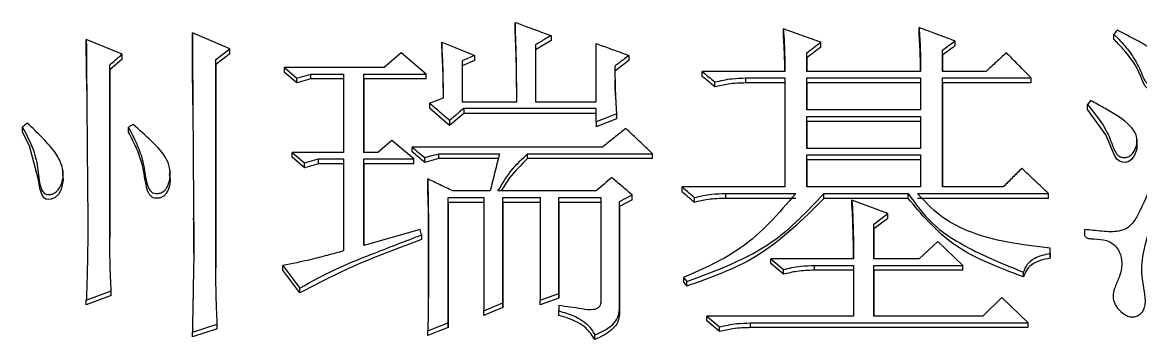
# Model space of a CAD drawing. Header units: millimetres. Extents: x 2085 to 4229, y 754 to 2271.
# Drawn here: x 2595.34 to 2603.1, y 2060.86 to 2063.06 of the extents above; entities that cross this region are included whole.
import ezdxf

# ---------------------------------------------------------------- set-up
doc = ezdxf.new("R2010")
doc.units = ezdxf.units.MM

msp = doc.modelspace()

# ---------------------------------------------------------------- linework, layer by layer
at = {"color": 7, "linetype": 'Continuous', "lineweight": 25}
for p, q in [((2598.7575, 2063.0585), (2598.7575, 2063.0235)), ((2600.6181, 2062.9777), (2600.6181, 2063.0126)), ((2601.5592, 2062.9869), (2601.5592, 2063.0218)), ((2596.0316, 2062.8381), (2595.7828, 2062.9391)), ((2595.7828, 2062.9044), (2595.7828, 2062.9391)), ((2596.778, 2062.8749), (2596.5184, 2062.985)), ((2596.5184, 2062.9502), (2596.5184, 2062.985)), ((2598.2491, 2062.886), (2598.2491, 2062.9208)), ((2599.0063, 2062.9319), (2598.8982, 2062.8677)), ((2599.0063, 2062.9667), (2599.0063, 2062.9319)), ((2600.8777, 2062.8861), (2600.8777, 2062.9208)), ((2601.808, 2062.93), (2601.808, 2062.8952)), ((2602.9114, 2062.9412), (2602.9114, 2062.976)), ((2595.7855, 2062.5891), (2595.7828, 2062.9044)), ((2596.6806, 2062.8014), (2596.778, 2062.8749)), ((2596.778, 2062.8402), (2596.778, 2062.8749)), ((2597.9679, 2062.8473), (2597.8489, 2062.7463)), ((2598.141, 2062.7003), (2597.9679, 2062.8473)), ((2598.8982, 2062.9024), (2598.8982, 2062.5072)), ((2598.8982, 2062.9024), (2598.8982, 2062.8677)), ((2598.8982, 2062.8677), (2598.8982, 2062.5072)), ((2599.32, 2062.5072), (2599.32, 2062.9116)), ((2600.7804, 2062.7187), (2600.7804, 2062.8474)), ((2600.7804, 2062.8127), (2600.7804, 2062.8474)), ((2601.7215, 2062.7187), (2601.7215, 2062.8657)), ((2601.7215, 2062.831), (2601.7215, 2062.8657)), ((2596.0316, 2062.8035), (2595.945, 2062.7301)), ((2596.0316, 2062.8035), (2596.0316, 2062.8381)), ((2596.778, 2062.8402), (2596.6806, 2062.7668)), ((2596.6806, 2061.3539), (2596.6806, 2062.8014)), ((2596.6806, 2062.7668), (2596.6806, 2062.8014)), ((2596.6806, 2062.7668), (2596.6806, 2061.3538)), ((2598.4763, 2062.829), (2598.3897, 2062.7922)), ((2598.4763, 2062.7943), (2598.3897, 2062.7576)), ((2598.3897, 2062.7922), (2598.3898, 2062.5072)), ((2598.3897, 2062.7922), (2598.3897, 2062.7576)), ((2598.4763, 2062.829), (2598.4763, 2062.7943)), ((2599.5472, 2062.7943), (2599.4498, 2062.7209)), ((2599.5472, 2062.829), (2599.5472, 2062.7943)), ((2600.7804, 2062.8127), (2600.7804, 2062.7187)), ((2601.7215, 2062.831), (2601.7215, 2062.7187)), ((2595.9451, 2061.5666), (2595.945, 2062.7646)), ((2595.945, 2062.7301), (2595.945, 2062.7646)), ((2595.945, 2062.7301), (2595.9451, 2061.5665)), ((2597.1566, 2062.7463), (2597.2431, 2062.6727)), ((2597.8489, 2062.7463), (2597.1566, 2062.7463)), ((2597.1566, 2062.7117), (2597.1566, 2062.7463)), ((2597.2431, 2062.6383), (2597.1566, 2062.7117)), ((2597.2431, 2062.6727), (2597.3405, 2062.7003)), ((2597.3405, 2062.7003), (2597.5676, 2062.7003)), ((2597.3405, 2062.6659), (2597.3405, 2062.7003)), ((2597.5676, 2062.7003), (2597.5676, 2062.1573)), ((2597.7083, 2062.7003), (2598.141, 2062.7003)), ((2597.7083, 2062.1573), (2597.7083, 2062.7003)), ((2597.7083, 2062.6659), (2597.7083, 2062.7003)), ((2598.3897, 2062.7576), (2598.3898, 2062.5072)), ((2600.6289, 2062.7187), (2600.0556, 2062.7187)), ((2600.0556, 2062.6842), (2600.0556, 2062.7187)), ((2601.57, 2062.7187), (2600.7804, 2062.7187)), ((2602.0244, 2062.7187), (2601.7215, 2062.7187)), ((2597.2431, 2062.6383), (2597.2431, 2062.6727)), ((2597.3405, 2062.6659), (2597.2431, 2062.6383)), ((2597.5676, 2062.6659), (2597.3405, 2062.6659)), ((2597.7083, 2062.6659), (2597.7083, 2062.1573)), ((2598.141, 2062.6659), (2597.7083, 2062.6659)), ((2600.1422, 2062.6108), (2600.1422, 2062.6452)), ((2600.3585, 2062.6728), (2600.6289, 2062.6728)), ((2600.3585, 2062.6383), (2600.3585, 2062.6728)), ((2600.6289, 2062.6383), (2600.3585, 2062.6383)), ((2600.6289, 2062.6728), (2600.6289, 2061.9176)), ((2600.7804, 2062.6728), (2601.57, 2062.6728)), ((2600.7804, 2062.452), (2600.7804, 2062.6728)), ((2600.7804, 2062.6383), (2600.7804, 2062.6728)), ((2600.7804, 2062.6383), (2600.7804, 2062.452)), ((2601.57, 2062.6383), (2600.7804, 2062.6383)), ((2601.57, 2062.6728), (2601.57, 2062.452)), ((2601.7215, 2062.6728), (2602.3381, 2062.6728)), ((2601.7215, 2061.9176), (2601.7215, 2062.6728)), ((2601.7215, 2062.6384), (2601.7215, 2062.6728)), ((2601.7215, 2062.6384), (2601.7215, 2061.9176)), ((2602.3381, 2062.6384), (2601.7215, 2062.6384)), ((2602.3381, 2062.6384), (2602.3381, 2062.6728)), ((2598.1626, 2062.498), (2598.2599, 2062.5348)), ((2598.1626, 2062.498), (2598.1626, 2062.4638)), ((2598.3032, 2062.3443), (2598.1626, 2062.4638)), ((2598.3898, 2062.5072), (2598.7684, 2062.5072)), ((2599.32, 2062.4612), (2598.4006, 2062.4612)), ((2598.4006, 2062.4612), (2598.4006, 2062.4271)), ((2598.8982, 2062.5072), (2599.32, 2062.5072)), ((2599.32, 2062.3692), (2599.32, 2062.4612)), ((2602.7276, 2062.4548), (2602.7276, 2062.489)), ((2598.4006, 2062.4271), (2598.3032, 2062.3443)), ((2598.3032, 2062.3784), (2598.3032, 2062.3443)), ((2599.32, 2062.4271), (2598.4006, 2062.4271)), ((2599.4607, 2062.3903), (2599.32, 2062.3351)), ((2599.4607, 2062.4244), (2599.4607, 2062.3903)), ((2601.57, 2062.452), (2600.7804, 2062.452)), ((2600.7804, 2062.406), (2601.57, 2062.406)), ((2600.7804, 2062.185), (2600.7804, 2062.406)), ((2600.7804, 2062.3719), (2600.7804, 2062.406)), ((2601.57, 2062.406), (2601.57, 2062.185)), ((2595.3717, 2062.3599), (2595.3393, 2062.3323)), ((2596.1073, 2062.3508), (2596.0748, 2062.3323)), ((2596.0749, 2062.2983), (2596.0748, 2062.3323)), ((2599.32, 2062.3692), (2599.32, 2062.3351)), ((2600.7804, 2062.3719), (2600.7804, 2062.185)), ((2601.57, 2062.3719), (2600.7804, 2062.3719)), ((2597.903, 2062.2402), (2597.8056, 2062.1573)), ((2598.0544, 2062.1112), (2597.903, 2062.2402)), ((2603.0699, 2062.2554), (2603.0699, 2062.256)), ((2603.0699, 2062.2217), (2603.0699, 2062.2526)), ((2597.2107, 2062.1573), (2597.2972, 2062.0836)), ((2597.5676, 2062.1573), (2597.2107, 2062.1573)), ((2597.8056, 2062.1573), (2597.7083, 2062.1573)), ((2599.3633, 2062.1942), (2598.0436, 2062.1942)), ((2598.0436, 2062.1604), (2598.0436, 2062.1942)), ((2598.2275, 2062.1481), (2598.6494, 2062.1481)), ((2598.8442, 2062.1481), (2599.7095, 2062.1481)), ((2598.8442, 2062.1143), (2598.8442, 2062.1481)), ((2599.7095, 2062.1144), (2599.7095, 2062.1481)), ((2601.57, 2062.185), (2600.7804, 2062.185)), ((2597.2972, 2062.0499), (2597.2107, 2062.1235)), ((2597.2972, 2062.0836), (2597.3946, 2062.1112)), ((2597.2972, 2062.0499), (2597.2972, 2062.0836)), ((2597.3946, 2062.0775), (2597.2972, 2062.0499)), ((2597.3946, 2062.1112), (2597.5676, 2062.1112)), ((2597.3946, 2062.0775), (2597.3946, 2062.1112)), ((2597.5676, 2062.0775), (2597.3946, 2062.0775)), ((2597.5676, 2062.1112), (2597.5676, 2061.4742)), ((2597.7083, 2062.1112), (2598.0544, 2062.1112)), ((2597.7083, 2061.5111), (2597.7083, 2062.1112)), ((2597.7083, 2062.0775), (2597.7083, 2062.1112)), ((2597.7083, 2062.0775), (2597.7083, 2061.5111)), ((2598.0544, 2062.0775), (2597.7083, 2062.0775)), ((2598.1301, 2062.0867), (2598.1301, 2062.1204)), ((2598.2275, 2062.1143), (2598.1301, 2062.0867)), ((2598.6409, 2062.1143), (2598.2275, 2062.1143)), ((2599.7095, 2062.1144), (2598.8442, 2062.1143)), ((2600.7804, 2062.1389), (2601.57, 2062.1389)), ((2600.7804, 2061.9176), (2600.7804, 2062.1389)), ((2600.7804, 2062.1052), (2600.7804, 2062.1389)), ((2600.7804, 2062.1052), (2600.7804, 2061.9176)), ((2601.57, 2062.1052), (2600.7804, 2062.1052)), ((2601.57, 2062.1389), (2601.57, 2061.9176)), ((2595.6198, 2062.0112), (2595.6198, 2062.0367)), ((2596.363, 2062.0326), (2596.363, 2062.0375)), ((2596.363, 2062.0034), (2596.363, 2062.02)), ((2598.1518, 2061.9394), (2598.1518, 2061.9729)), ((2598.1537, 2061.787), (2598.1518, 2061.9394)), ((2600.6289, 2061.9176), (2599.915, 2061.9176)), ((2599.915, 2061.8841), (2599.915, 2061.9176)), ((2601.57, 2061.9176), (2600.7804, 2061.9176)), ((2602.1434, 2061.9176), (2601.7215, 2061.9176)), ((2598.2924, 2061.8437), (2598.5412, 2061.8437)), ((2598.2924, 2060.9742), (2598.2924, 2061.8437)), ((2598.2924, 2061.8104), (2598.2924, 2061.8437)), ((2598.5845, 2061.8899), (2598.3249, 2061.8899)), ((2598.5412, 2061.8437), (2598.5412, 2061.0576)), ((2599.32, 2061.8899), (2598.6385, 2061.8899)), ((2598.671, 2061.8437), (2598.9306, 2061.8437)), ((2598.671, 2061.1132), (2598.671, 2061.8437)), ((2598.671, 2061.8104), (2598.671, 2061.8437)), ((2598.9306, 2061.8437), (2598.9306, 2061.1318)), ((2599.0604, 2061.8437), (2599.3525, 2061.8437)), ((2599.0604, 2061.1781), (2599.0604, 2061.8437)), ((2599.0604, 2061.8104), (2599.0604, 2061.8437)), ((2599.3525, 2061.8437), (2599.3525, 2061.1132)), ((2599.5688, 2061.8288), (2599.5688, 2061.8622)), ((2600.0015, 2061.8104), (2600.0015, 2061.8437)), ((2600.2179, 2061.8714), (2600.7046, 2061.8714)), ((2600.2179, 2061.838), (2600.2179, 2061.8714)), ((2600.7046, 2061.838), (2600.2179, 2061.838)), ((2600.8994, 2061.8714), (2601.4835, 2061.8714)), ((2600.8994, 2061.838), (2600.8994, 2061.8714)), ((2601.4835, 2061.838), (2600.8994, 2061.838)), ((2601.4835, 2061.838), (2601.4835, 2061.8714)), ((2601.5485, 2061.8714), (2602.4571, 2061.8714)), ((2602.4571, 2061.838), (2601.5485, 2061.838)), ((2602.4571, 2061.838), (2602.4571, 2061.8714)), ((2598.1541, 2061.7908), (2598.1541, 2061.0691)), ((2598.2924, 2061.8104), (2598.2924, 2060.942)), ((2598.5412, 2061.8104), (2598.2924, 2061.8104)), ((2598.671, 2061.8104), (2598.671, 2061.0808)), ((2598.9306, 2061.8104), (2598.671, 2061.8104)), ((2599.0604, 2061.8104), (2599.0604, 2061.1456)), ((2599.3525, 2061.8104), (2599.0604, 2061.8104)), ((2599.5688, 2061.8288), (2599.4823, 2061.7827)), ((2599.4823, 2061.0854), (2599.4823, 2061.816)), ((2599.4823, 2061.7827), (2599.4823, 2061.816)), ((2599.4823, 2061.7827), (2599.4823, 2061.0531)), ((2601.3429, 2061.7329), (2601.0941, 2061.8253)), ((2601.0941, 2061.7919), (2601.0941, 2061.8253)), ((2601.2455, 2061.659), (2601.3429, 2061.7329)), ((2601.3429, 2061.6997), (2601.2455, 2061.6259)), ((2601.3429, 2061.6997), (2601.3429, 2061.7329)), ((2598.0977, 2061.6221), (2597.7083, 2061.5111)), ((2598.1085, 2061.5851), (2598.0977, 2061.6221)), ((2601.2455, 2061.4187), (2601.2455, 2061.659)), ((2601.2455, 2061.6259), (2601.2455, 2061.659)), ((2601.2455, 2061.6259), (2601.2455, 2061.4187)), ((2598.1085, 2061.5851), (2598.1085, 2061.5521)), ((2601.689, 2061.5389), (2601.5592, 2061.4187)), ((2601.8621, 2061.3725), (2601.689, 2061.5389)), ((2602.4679, 2061.4557), (2602.4679, 2061.4927)), ((2602.4679, 2061.4598), (2602.4679, 2061.4927)), ((2602.4679, 2061.4557), (2602.4679, 2061.4229)), ((2597.1458, 2061.3724), (2597.2644, 2061.2156)), ((2597.1458, 2061.3397), (2597.1458, 2061.3724)), ((2600.5316, 2061.4187), (2600.6181, 2061.3447)), ((2601.1049, 2061.4187), (2600.5316, 2061.4187)), ((2600.5316, 2061.3859), (2600.5316, 2061.4187)), ((2600.6181, 2061.312), (2600.5316, 2061.3859)), ((2600.8345, 2061.3724), (2601.1049, 2061.3724)), ((2600.8345, 2061.3397), (2600.8345, 2061.3724)), ((2601.1049, 2061.3724), (2601.1049, 2061.0206)), ((2601.5592, 2061.4187), (2601.2455, 2061.4187)), ((2601.2455, 2061.3724), (2601.8621, 2061.3725)), ((2601.2455, 2061.0206), (2601.2455, 2061.3724)), ((2601.2455, 2061.3397), (2601.2455, 2061.3724)), ((2601.8621, 2061.3397), (2601.8621, 2061.3725)), ((2597.2644, 2061.1831), (2597.1458, 2061.3397)), ((2600.6181, 2061.312), (2600.6181, 2061.3447)), ((2601.1049, 2061.3397), (2600.8345, 2061.3397)), ((2601.2455, 2061.3397), (2601.2455, 2061.0206)), ((2601.8621, 2061.3397), (2601.2455, 2061.3397)), ((2602.284, 2061.2935), (2602.284, 2061.3262)), ((2597.2644, 2061.1831), (2597.2644, 2061.2156)), ((2599.9258, 2061.2892), (2599.9474, 2061.2614)), ((2599.9258, 2061.2892), (2599.9258, 2061.2565)), ((2599.9474, 2061.2288), (2599.9474, 2061.2614)), ((2595.7828, 2061.1317), (2595.9559, 2061.1966)), ((2595.9559, 2061.164), (2595.7828, 2061.0993)), ((2595.9559, 2061.164), (2595.9559, 2061.1966)), ((2599.0604, 2061.1456), (2598.9306, 2061.0993)), ((2599.0604, 2061.1456), (2599.0604, 2061.1781)), ((2602.1326, 2061.1503), (2602.0028, 2061.0206)), ((2602.3165, 2060.9743), (2602.1326, 2061.1503)), ((2595.7828, 2061.0993), (2595.7828, 2061.1317)), ((2598.671, 2061.0808), (2598.671, 2061.1132)), ((2598.9306, 2061.0993), (2598.9306, 2061.1318)), ((2599.0604, 2061.0947), (2599.0604, 2061.0576)), ((2599.4823, 2061.0531), (2599.4823, 2061.0854)), ((2598.5412, 2061.0253), (2598.5412, 2061.0576)), ((2599.0604, 2061.0253), (2599.0604, 2061.0576)), ((2600.0881, 2061.0206), (2600.1746, 2060.9464)), ((2601.1049, 2061.0206), (2600.0881, 2061.0206)), ((2600.0881, 2060.9883), (2600.0881, 2061.0206)), ((2600.1746, 2060.9143), (2600.0881, 2060.9883)), ((2602.0028, 2061.0206), (2601.2455, 2061.0206)), ((2596.5184, 2060.9093), (2596.6915, 2060.965)), ((2596.6915, 2060.9327), (2596.5184, 2060.8772)), ((2596.5184, 2060.8772), (2596.5184, 2060.9093)), ((2596.6915, 2060.9327), (2596.6915, 2060.965)), ((2598.1518, 2060.8865), (2598.1518, 2060.9186)), ((2598.2924, 2060.942), (2598.2924, 2060.9742)), ((2600.1746, 2060.9143), (2600.1746, 2060.9464)), ((2600.391, 2060.9743), (2602.3165, 2060.9743)), ((2600.391, 2060.942), (2600.391, 2060.9743)), ((2602.3165, 2060.942), (2600.391, 2060.942)), ((2602.3165, 2060.942), (2602.3165, 2060.9743)), ((2599.3092, 2060.8587), (2599.3092, 2060.8908))]:
    msp.add_line(p, q, dxfattribs=at)
at = {"color": 7, "linetype": 'Continuous', "lineweight": 25, "flags": 128}
for points in [[(2602.933, 2063.0035), (2602.9275, 2062.9965), (2602.9195, 2062.9862), (2602.9114, 2062.976)], [(2598.141, 2062.6659), (2598.141, 2062.6831), (2598.141, 2062.7003)], [(2602.7492, 2062.5165), (2602.7437, 2062.5095), (2602.7356, 2062.4992), (2602.7275, 2062.4889)], [(2599.4607, 2062.4244), (2599.4145, 2062.4063), (2599.3673, 2062.3877), (2599.32, 2062.3692)], [(2603.0693, 2062.2219), (2603.0698, 2062.1797), (2603.0542, 2062.137), (2603.0325, 2062.108), (2603.0141, 2062.0946), (2602.9915, 2062.088), (2602.9709, 2062.0888), (2602.9491, 2062.0965), (2602.9319, 2062.1107), (2602.9151, 2062.1388), (2602.8548, 2062.2796), (2602.7276, 2062.4547), (2602.7276, 2062.4547)], [(2595.3393, 2062.2983), (2595.3393, 2062.3132), (2595.3393, 2062.3228), (2595.3393, 2062.3323)], [(2595.617, 2062.0025), (2595.6226, 2061.9648), (2595.6075, 2061.8985), (2595.5892, 2061.8658), (2595.5669, 2061.845), (2595.5384, 2061.8326), (2595.5178, 2061.8305), (2595.503, 2061.8335), (2595.4901, 2061.8412), (2595.4784, 2061.8559), (2595.4605, 2061.9056), (2595.4505, 2061.9656), (2595.3892, 2062.203), (2595.3393, 2062.2983), (2595.3393, 2062.2983)], [(2597.2107, 2062.1235), (2597.2107, 2062.132), (2597.2107, 2062.1404), (2597.2107, 2062.1489), (2597.2107, 2062.1573)], [(2598.1301, 2062.1204), (2598.1788, 2062.1343), (2598.2275, 2062.1481)], [(2598.2275, 2062.1143), (2598.2275, 2062.1228), (2598.2275, 2062.1312), (2598.2275, 2062.1481)], [(2598.0544, 2062.0775), (2598.0544, 2062.086), (2598.0544, 2062.0986), (2598.0544, 2062.1112)], [(2599.4823, 2061.816), (2599.5256, 2061.8391), (2599.5688, 2061.8622)], [(2599.9258, 2061.2565), (2599.9366, 2061.2427), (2599.9474, 2061.2288)], [(2598.9306, 2061.1318), (2598.9955, 2061.1549), (2599.0604, 2061.1781)], [(2598.5412, 2061.0576), (2598.6061, 2061.0854), (2598.671, 2061.1132)], [(2598.671, 2061.0808), (2598.6061, 2061.0531), (2598.5412, 2061.0253)], [(2598.1518, 2060.9186), (2598.2221, 2060.9464), (2598.2924, 2060.9742)], [(2598.2924, 2060.942), (2598.2221, 2060.9142), (2598.1518, 2060.8865)]]:
    msp.add_lwpolyline(points, dxfattribs=at)
at = {"color": 7, "linetype": 'Continuous', "lineweight": 25}
for points, knots in [([(2598.7684, 2062.5072), (2598.7684, 2062.5105), (2598.7684, 2062.517), (2598.7683, 2062.5269), (2598.7683, 2062.5367), (2598.7683, 2062.5465), (2598.7683, 2062.5563), (2598.7683, 2062.5661), (2598.7683, 2062.5743), (2598.7683, 2062.5825), (2598.7683, 2062.5906), (2598.7682, 2062.6004), (2598.7682, 2062.6086), (2598.7682, 2062.6168), (2598.7682, 2062.625), (2598.7681, 2062.6348), (2598.7681, 2062.643), (2598.768, 2062.6511), (2598.768, 2062.6593), (2598.7679, 2062.6691), (2598.7679, 2062.6773), (2598.7678, 2062.6855), (2598.7677, 2062.6936), (2598.7677, 2062.7034), (2598.7676, 2062.7116), (2598.7675, 2062.7198), (2598.7674, 2062.7279), (2598.7672, 2062.7377), (2598.7671, 2062.7459), (2598.767, 2062.7541), (2598.7669, 2062.7622), (2598.7667, 2062.772), (2598.7665, 2062.7818), (2598.7664, 2062.79), (2598.7662, 2062.7982), (2598.766, 2062.8063), (2598.7658, 2062.8145), (2598.7656, 2062.8227), (2598.7654, 2062.8308), (2598.7652, 2062.8406), (2598.7649, 2062.8504), (2598.7647, 2062.8586), (2598.7644, 2062.8668), (2598.7642, 2062.8749), (2598.7639, 2062.8847), (2598.7636, 2062.8929), (2598.7634, 2062.901), (2598.7631, 2062.9092), (2598.7628, 2062.919), (2598.7625, 2062.9271), (2598.7622, 2062.9353), (2598.7619, 2062.9434), (2598.7616, 2062.9532), (2598.7613, 2062.9614), (2598.761, 2062.9695), (2598.7607, 2062.9777), (2598.7603, 2062.9875), (2598.76, 2062.9956), (2598.7597, 2063.0038), (2598.7594, 2063.0119), (2598.759, 2063.0217), (2598.7587, 2063.0299), (2598.7583, 2063.038), (2598.758, 2063.047), (2598.7577, 2063.0544), (2598.7575, 2063.0585)], [0, 0, 0, 0, 0.017776, 0.035552, 0.053328, 0.071104, 0.08888, 0.106656, 0.124432, 0.13332, 0.151096, 0.168872, 0.186648, 0.195536, 0.213312, 0.231088, 0.248863, 0.257751, 0.275527, 0.293303, 0.311079, 0.319967, 0.337743, 0.355519, 0.373295, 0.382183, 0.399959, 0.417735, 0.435511, 0.444399, 0.462175, 0.479951, 0.497727, 0.515503, 0.524391, 0.542167, 0.559943, 0.568831, 0.586607, 0.604383, 0.622159, 0.639935, 0.648823, 0.666599, 0.684375, 0.702151, 0.711039, 0.728814, 0.74659, 0.764366, 0.773254, 0.79103, 0.808806, 0.826582, 0.83547, 0.853246, 0.871022, 0.888798, 0.897686, 0.915462, 0.933238, 0.951014, 0.959902, 0.977678, 1, 1, 1, 1]), ([(2598.7575, 2063.0585), (2598.7889, 2063.0469), (2598.846, 2063.0258), (2598.9289, 2062.9953), (2598.9805, 2062.9762), (2599.0063, 2062.9667)], [0, 0, 0, 0, 0.377751, 0.688875, 1, 1, 1, 1]), ([(2598.7683, 2062.5072), (2598.7682, 2062.5482), (2598.7682, 2062.6414), (2598.7658, 2062.8136), (2598.7606, 2062.9447), (2598.7575, 2063.0235)], [0, 0, 0, 0, 0.237453, 0.541098, 1, 1, 1, 1]), ([(2600.6181, 2063.0126), (2600.6202, 2062.981), (2600.6244, 2062.9164), (2600.6277, 2062.8184), (2600.6285, 2062.7519), (2600.6289, 2062.7187)], [0, 0, 0, 0, 0.32278, 0.661317, 1, 1, 1, 1]), ([(2600.8777, 2062.9208), (2600.8345, 2062.9361), (2600.7479, 2062.9667), (2600.6614, 2062.9973), (2600.6181, 2063.0126)], [0, 0, 0, 0, 0.499999, 1, 1, 1, 1]), ([(2601.5592, 2063.0218), (2601.5615, 2062.9894), (2601.5662, 2062.9229), (2601.5691, 2062.8218), (2601.5697, 2062.7531), (2601.57, 2062.7187)], [0, 0, 0, 0, 0.3207986, 0.6603196, 1, 1, 1, 1]), ([(2601.808, 2062.93), (2601.7665, 2062.9453), (2601.6836, 2062.9759), (2601.6007, 2063.0065), (2601.5592, 2063.0218)], [0, 0, 0, 0, 0.499999, 1, 1, 1, 1]), ([(2602.9114, 2062.976), (2602.9407, 2062.9456), (2602.9965, 2062.8876), (2603.0655, 2062.7911), (2603.1005, 2062.7112), (2603.1214, 2062.6592), (2603.1373, 2062.6394), (2603.1544, 2062.6301), (2603.1737, 2062.6268), (2603.1941, 2062.6286), (2603.2164, 2062.6382), (2603.2409, 2062.6624), (2603.2595, 2062.6969), (2603.2706, 2062.7381), (2603.2634, 2062.7788), (2603.2306, 2062.8352), (2603.15, 2062.8886), (2603.0464, 2062.9485), (2602.9709, 2062.9851), (2602.933, 2063.0035)], [0, 0, 0, 0, 0.120486, 0.230168, 0.339823, 0.374602, 0.392982, 0.411577, 0.427593, 0.446559, 0.467306, 0.493913, 0.542941, 0.579847, 0.61702, 0.661529, 0.765546, 0.882403, 1, 1, 1, 1]), ([(2595.7828, 2062.9391), (2595.783, 2062.9155), (2595.7834, 2062.8683), (2595.784, 2062.7975), (2595.7845, 2062.7266), (2595.7853, 2062.632), (2595.7863, 2062.5138), (2595.7874, 2062.3718), (2595.7885, 2062.2297), (2595.7897, 2062.0875), (2595.7908, 2061.9689), (2595.7918, 2061.8604), (2595.7925, 2061.7806), (2595.7931, 2061.7059), (2595.7935, 2061.6685), (2595.7936, 2061.6498)], [0, 0, 0, 0, 0.055103, 0.110206, 0.165309, 0.220412, 0.330617, 0.440823, 0.551029, 0.661235, 0.771441, 0.826543, 0.913271, 0.956635, 1, 1, 1, 1]), ([(2596.5184, 2062.985), (2596.5187, 2062.9358), (2596.5194, 2062.8372), (2596.5204, 2062.6893), (2596.5214, 2062.5413), (2596.5224, 2062.3931), (2596.5237, 2062.1954), (2596.5251, 2061.9975), (2596.5266, 2061.7994), (2596.5276, 2061.6755), (2596.5283, 2061.5887), (2596.5287, 2061.5268), (2596.529, 2061.4897), (2596.5292, 2061.4649)], [0, 0, 0, 0, 0.097575, 0.19515, 0.292725, 0.390299, 0.487874, 0.683024, 0.780599, 0.878174, 0.926961, 0.951355, 1, 1, 1, 1]), ([(2596.5218, 2062.4863), (2596.5214, 2062.5396), (2596.5206, 2062.6437), (2596.5194, 2062.7983), (2596.5187, 2062.8996), (2596.5184, 2062.9502)], [0, 0, 0, 0, 0.344582, 0.67229, 1, 1, 1, 1]), ([(2598.2599, 2062.5348), (2598.2599, 2062.5719), (2598.2597, 2062.646), (2598.2567, 2062.7747), (2598.252, 2062.8662), (2598.2491, 2062.9208)], [0, 0, 0, 0, 0.2875751, 0.5751666, 1, 1, 1, 1]), ([(2598.2491, 2062.9208), (2598.28, 2062.9083), (2598.3334, 2062.8868), (2598.4091, 2062.8561), (2598.4539, 2062.838), (2598.4763, 2062.829)], [0, 0, 0, 0, 0.408301, 0.70415, 1, 1, 1, 1]), ([(2599.0063, 2062.9667), (2598.9923, 2062.9583), (2598.9672, 2062.9434), (2598.9311, 2062.922), (2598.9091, 2062.909), (2598.8982, 2062.9024)], [0, 0, 0, 0, 0.390452, 0.695225, 1, 1, 1, 1]), ([(2600.6284, 2062.7187), (2600.6281, 2062.7389), (2600.6274, 2062.7922), (2600.6245, 2062.8786), (2600.6202, 2062.9447), (2600.6181, 2062.9777)], [0, 0, 0, 0, 0.233176, 0.61648, 1, 1, 1, 1]), ([(2600.7804, 2062.8474), (2600.7966, 2062.8596), (2600.829, 2062.8841), (2600.8615, 2062.9086), (2600.8777, 2062.9208)], [0, 0, 0, 0, 0.500001, 1, 1, 1, 1]), ([(2601.5696, 2062.7187), (2601.5694, 2062.7397), (2601.5689, 2062.7949), (2601.5664, 2062.8844), (2601.5616, 2062.9527), (2601.5592, 2062.9869)], [0, 0, 0, 0, 0.234022, 0.616855, 1, 1, 1, 1]), ([(2601.7215, 2062.8657), (2601.7359, 2062.8764), (2601.7647, 2062.8979), (2601.7936, 2062.9193), (2601.808, 2062.93)], [0, 0, 0, 0, 0.5000012, 1, 1, 1, 1]), ([(2603.2662, 2062.7219), (2603.2666, 2062.7208), (2603.271, 2062.7071), (2603.2632, 2062.6718), (2603.2455, 2062.6343), (2603.2207, 2062.6074), (2603.1998, 2062.5958), (2603.1771, 2062.592), (2603.156, 2062.5951), (2603.139, 2062.604), (2603.1151, 2062.631), (2603.0853, 2062.7329), (2603.0082, 2062.8417), (2602.9331, 2062.9189), (2602.9114, 2062.9411)], [0, 0, 0, 0, 0.0055612, 0.0706638, 0.1676367, 0.2085209, 0.2434023, 0.2783337, 0.313115, 0.3400719, 0.3669681, 0.4836117, 0.8508324, 1, 1, 1, 1]), ([(2598.2598, 2062.5347), (2598.2597, 2062.5604), (2598.2595, 2062.6231), (2598.2567, 2062.7403), (2598.252, 2062.8316), (2598.2491, 2062.886)], [0, 0, 0, 0, 0.218758, 0.534706, 1, 1, 1, 1]), ([(2599.32, 2062.9116), (2599.3514, 2062.9002), (2599.405, 2062.8807), (2599.4807, 2062.8532), (2599.525, 2062.837), (2599.5472, 2062.829)], [0, 0, 0, 0, 0.4145168, 0.7072578, 1, 1, 1, 1]), ([(2600.8777, 2062.8861), (2600.8615, 2062.8738), (2600.8291, 2062.8494), (2600.7966, 2062.8249), (2600.7804, 2062.8127)], [0, 0, 0, 0, 0.499998, 1, 1, 1, 1]), ([(2601.808, 2062.8952), (2601.7936, 2062.8845), (2601.7647, 2062.8631), (2601.7359, 2062.8417), (2601.7215, 2062.831)], [0, 0, 0, 0, 0.499999, 1, 1, 1, 1]), ([(2602.165, 2062.8474), (2602.1415, 2062.8259), (2602.0947, 2062.7831), (2602.0478, 2062.7402), (2602.0244, 2062.7187)], [0, 0, 0, 0, 0.5, 1, 1, 1, 1]), ([(2602.3381, 2062.6728), (2602.3092, 2062.7019), (2602.2515, 2062.7601), (2602.1938, 2062.8183), (2602.165, 2062.8474)], [0, 0, 0, 0, 0.5, 1, 1, 1, 1]), ([(2595.945, 2062.7646), (2595.9574, 2062.7751), (2595.978, 2062.7926), (2596.0068, 2062.8171), (2596.0233, 2062.8311), (2596.0316, 2062.8381)], [0, 0, 0, 0, 0.428366, 0.714182, 1, 1, 1, 1]), ([(2599.5472, 2062.829), (2599.5342, 2062.8192), (2599.5115, 2062.802), (2599.479, 2062.7775), (2599.4596, 2062.7628), (2599.4498, 2062.7555)], [0, 0, 0, 0, 0.400149, 0.700074, 1, 1, 1, 1]), ([(2599.4498, 2062.7555), (2599.4499, 2062.7141), (2599.4499, 2062.6702), (2599.4509, 2062.6237), (2599.4512, 2062.6133), (2599.4515, 2062.603), (2599.4518, 2062.5926), (2599.4521, 2062.5849), (2599.4525, 2062.5745), (2599.4529, 2062.5642), (2599.4535, 2062.5513), (2599.4539, 2062.541), (2599.4545, 2062.5306), (2599.455, 2062.5203), (2599.4555, 2062.5099), (2599.4561, 2062.4996), (2599.4567, 2062.4893), (2599.4572, 2062.4802), (2599.4577, 2062.4725), (2599.458, 2062.4673), (2599.4584, 2062.4609), (2599.4589, 2062.4531), (2599.4593, 2062.4467), (2599.4596, 2062.4415), (2599.4599, 2062.4367), (2599.4603, 2062.431), (2599.4605, 2062.4266), (2599.4607, 2062.4244)], [0, 0, 0, 0, 0.3746898, 0.3981076, 0.4215253, 0.4683608, 0.4917786, 0.5151963, 0.538614, 0.5854496, 0.6088673, 0.6557028, 0.6791205, 0.7025382, 0.7493737, 0.7727914, 0.7962091, 0.8430445, 0.8547534, 0.8664622, 0.88988, 0.9132977, 0.9367154, 0.9484242, 0.9601331, 0.9800665, 1, 1, 1, 1]), ([(2600.0556, 2062.7187), (2600.07, 2062.7065), (2600.0989, 2062.682), (2600.1277, 2062.6574), (2600.1422, 2062.6452)], [0, 0, 0, 0, 0.5, 1, 1, 1, 1]), ([(2599.4535, 2062.5494), (2599.4524, 2062.5795), (2599.4511, 2062.614), (2599.4506, 2062.6521), (2599.4506, 2062.6569)], [0, 0, 0, 0, 0.872829, 1, 1, 1, 1]), ([(2600.1422, 2062.6108), (2600.1277, 2062.623), (2600.0989, 2062.6475), (2600.07, 2062.672), (2600.0556, 2062.6842)], [0, 0, 0, 0, 0.4999977, 1, 1, 1, 1]), ([(2600.1422, 2062.6452), (2600.1819, 2062.6543), (2600.2531, 2062.6707), (2600.3262, 2062.6721), (2600.3585, 2062.6728)], [0, 0, 0, 0, 0.558835, 1, 1, 1, 1]), ([(2600.3585, 2062.6383), (2600.3174, 2062.6372), (2600.2442, 2062.6353), (2600.1733, 2062.6183), (2600.1422, 2062.6108)], [0, 0, 0, 0, 0.5610854, 1, 1, 1, 1]), ([(2598.3032, 2062.3784), (2598.2907, 2062.389), (2598.2658, 2062.4102), (2598.2189, 2062.4501), (2598.1845, 2062.4794), (2598.1626, 2062.498)], [0, 0, 0, 0, 0.266243, 0.532487, 1, 1, 1, 1]), ([(2598.4006, 2062.4612), (2598.3881, 2062.4506), (2598.3656, 2062.4315), (2598.3332, 2062.4039), (2598.3132, 2062.3869), (2598.3032, 2062.3784)], [0, 0, 0, 0, 0.384576, 0.692287, 1, 1, 1, 1]), ([(2602.7276, 2062.4889), (2602.7788, 2062.4264), (2602.8555, 2062.3327), (2602.8994, 2062.2098), (2602.9222, 2062.1553), (2602.9403, 2062.1342), (2602.9607, 2062.1239), (2602.9833, 2062.1202), (2603.0059, 2062.1233), (2603.0286, 2062.1361), (2603.0519, 2062.1628), (2603.0713, 2062.2039), (2603.073, 2062.2535), (2603.0584, 2062.3001), (2602.9909, 2062.3794), (2602.88, 2062.446), (2602.7827, 2062.4984), (2602.7492, 2062.5165)], [0, 0, 0, 0, 0.226353, 0.339206, 0.374163, 0.395072, 0.416138, 0.435558, 0.45699, 0.476776, 0.506219, 0.555776, 0.604139, 0.64694, 0.693735, 0.894302, 1, 1, 1, 1]), ([(2603.3441, 2062.4244), (2603.3133, 2062.3381), (2603.2301, 2062.1049), (2603.144, 2061.843), (2603.0446, 2061.6653), (2602.996, 2061.625), (2602.9248, 2061.6032), (2602.8261, 2061.6095), (2602.7465, 2061.6178), (2602.7059, 2061.622)], [0, 0, 0, 0, 0.239125, 0.645779, 0.717633, 0.759609, 0.801685, 0.898672, 1, 1, 1, 1]), ([(2602.7059, 2061.5851), (2602.7065, 2061.5825), (2602.7077, 2061.5771), (2602.7136, 2061.5699), (2602.7265, 2061.5622), (2602.748, 2061.5581), (2602.7937, 2061.5553), (2602.849, 2061.5529), (2602.9049, 2061.5253), (2602.9387, 2061.4899), (2602.9621, 2061.4388), (2602.9699, 2061.3685), (2602.9493, 2061.2889), (2602.916, 2061.2223), (2602.9024, 2061.1655), (2602.9097, 2061.1174), (2602.9378, 2061.0719), (2602.9746, 2061.0369), (2603.0148, 2061.0179), (2603.0465, 2061.0146), (2603.0752, 2061.0226), (2603.0983, 2061.0384), (2603.1164, 2061.0612), (2603.1287, 2061.0917), (2603.1314, 2061.1744), (2603.078, 2061.3619), (2603.2149, 2061.7993), (2603.317, 2062.1639), (2603.3873, 2062.4152)], [0, 0, 0, 0, 0.003564, 0.007141, 0.011667, 0.022281, 0.03379, 0.068951, 0.089643, 0.110396, 0.130498, 0.162022, 0.201668, 0.236438, 0.25911, 0.277, 0.29888, 0.327265, 0.340596, 0.354041, 0.36589, 0.376926, 0.38899, 0.402933, 0.419058, 0.496673, 0.653151, 1, 1, 1, 1]), ([(2595.3393, 2062.3323), (2595.3619, 2062.2908), (2595.4073, 2062.2073), (2595.4485, 2062.0708), (2595.4512, 2061.9659), (2595.4709, 2061.9023), (2595.4826, 2061.8802), (2595.4983, 2061.8679), (2595.5142, 2061.8633), (2595.5352, 2061.8641), (2595.5594, 2061.8724), (2595.585, 2061.891), (2595.6099, 2061.9303), (2595.6269, 2061.9886), (2595.6168, 2062.0696), (2595.5679, 2062.1621), (2595.4797, 2062.2592), (2595.4092, 2062.3263), (2595.3718, 2062.3599), (2595.3717, 2062.3599)], [0, 0, 0, 0, 0.122963, 0.247031, 0.370505, 0.395962, 0.421667, 0.433716, 0.445798, 0.461982, 0.485013, 0.50855, 0.540716, 0.603687, 0.664288, 0.751122, 0.871606, 0.999878, 1, 1, 1, 1]), ([(2596.0748, 2062.3323), (2596.0982, 2062.2875), (2596.1409, 2062.2052), (2596.1829, 2062.0767), (2596.1929, 2061.9735), (2596.2127, 2061.9055), (2596.2359, 2061.8807), (2596.254, 2061.8727), (2596.2768, 2061.8708), (2596.3023, 2061.8761), (2596.3252, 2061.8898), (2596.3454, 2061.9157), (2596.362, 2061.9625), (2596.3692, 2062.0302), (2596.3365, 2062.1339), (2596.2355, 2062.2363), (2596.1507, 2062.312), (2596.1073, 2062.3508)], [0, 0, 0, 0, 0.1332879, 0.244453, 0.3554057, 0.4113373, 0.4265667, 0.441924, 0.4602398, 0.4832328, 0.5062844, 0.5267635, 0.567645, 0.6361532, 0.7048683, 0.8490662, 1, 1, 1, 1]), ([(2599.5256, 2062.3231), (2599.4985, 2062.3017), (2599.4444, 2062.2587), (2599.3904, 2062.2157), (2599.3633, 2062.1942)], [0, 0, 0, 0, 0.4999994, 1, 1, 1, 1]), ([(2599.7095, 2062.1481), (2599.6788, 2062.1773), (2599.6175, 2062.2357), (2599.5562, 2062.294), (2599.5256, 2062.3231)], [0, 0, 0, 0, 0.5, 1, 1, 1, 1]), ([(2596.3587, 2062.0031), (2596.3614, 2061.9894), (2596.3688, 2061.9517), (2596.3551, 2061.9042), (2596.3353, 2061.8673), (2596.3158, 2061.8495), (2596.2921, 2061.8399), (2596.2685, 2061.8374), (2596.2471, 2061.8414), (2596.2296, 2061.8524), (2596.2087, 2061.8824), (2596.1891, 2061.9615), (2596.1767, 2062.0723), (2596.1298, 2062.1939), (2596.0932, 2062.2634), (2596.0749, 2062.2983)], [0, 0, 0, 0, 0.057615, 0.157871, 0.196115, 0.228698, 0.261313, 0.295448, 0.320179, 0.345123, 0.375318, 0.466815, 0.677503, 0.837718, 1, 1, 1, 1]), ([(2598.0436, 2062.1942), (2598.058, 2062.1819), (2598.0869, 2062.1573), (2598.1157, 2062.1327), (2598.1301, 2062.1204)], [0, 0, 0, 0, 0.499999, 1, 1, 1, 1]), ([(2598.1301, 2062.0867), (2598.1157, 2062.099), (2598.0869, 2062.1235), (2598.058, 2062.1481), (2598.0436, 2062.1604)], [0, 0, 0, 0, 0.499998, 1, 1, 1, 1]), ([(2598.6494, 2062.1481), (2598.6386, 2062.1051), (2598.6169, 2062.019), (2598.5953, 2061.9329), (2598.5845, 2061.8899)], [0, 0, 0, 0, 0.5, 1, 1, 1, 1]), ([(2598.6385, 2061.8899), (2598.67, 2061.9426), (2598.7266, 2062.0373), (2598.8081, 2062.114), (2598.8442, 2062.1481)], [0, 0, 0, 0, 0.5562609, 1, 1, 1, 1]), ([(2598.8442, 2062.1143), (2598.7989, 2062.0706), (2598.7283, 2062.0022), (2598.6782, 2061.9196), (2598.6602, 2061.8899)], [0, 0, 0, 0, 0.640616, 1, 1, 1, 1]), ([(2602.4571, 2061.8714), (2602.4264, 2061.9007), (2602.3651, 2061.9591), (2602.3038, 2062.0175), (2602.2732, 2062.0467)], [0, 0, 0, 0, 0.5, 1, 1, 1, 1]), ([(2598.1518, 2061.9729), (2598.1529, 2061.9071), (2598.1563, 2061.699), (2598.1588, 2061.3477), (2598.1541, 2061.0617), (2598.1518, 2060.9186)], [0, 0, 0, 0, 0.18758, 0.593728, 1, 1, 1, 1]), ([(2598.3249, 2061.8899), (2598.296, 2061.9037), (2598.2383, 2061.9314), (2598.1806, 2061.9591), (2598.1518, 2061.9729)], [0, 0, 0, 0, 0.5, 1, 1, 1, 1]), ([(2599.4282, 2061.9821), (2599.4102, 2061.9668), (2599.3741, 2061.936), (2599.3381, 2061.9053), (2599.32, 2061.8899)], [0, 0, 0, 0, 0.500002, 1, 1, 1, 1]), ([(2599.5688, 2061.8622), (2599.5454, 2061.8822), (2599.4985, 2061.9222), (2599.4517, 2061.9621), (2599.4282, 2061.9821)], [0, 0, 0, 0, 0.499999, 1, 1, 1, 1]), ([(2599.915, 2061.9176), (2599.9294, 2061.9053), (2599.9583, 2061.8806), (2599.9871, 2061.856), (2600.0015, 2061.8437)], [0, 0, 0, 0, 0.5, 1, 1, 1, 1]), ([(2600.0015, 2061.8104), (2599.9871, 2061.8227), (2599.9583, 2061.8472), (2599.9294, 2061.8718), (2599.915, 2061.8841)], [0, 0, 0, 0, 0.499998, 1, 1, 1, 1]), ([(2600.7046, 2061.8714), (2600.5861, 2061.7345), (2600.3709, 2061.4859), (2600.0637, 2061.3501), (2599.9258, 2061.2892)], [0, 0, 0, 0, 0.551009, 1, 1, 1, 1]), ([(2599.9474, 2061.2614), (2600.1565, 2061.3384), (2600.5249, 2061.4741), (2600.7863, 2061.7514), (2600.8994, 2061.8714)], [0, 0, 0, 0, 0.567388, 1, 1, 1, 1]), ([(2600.8994, 2061.838), (2600.7502, 2061.6886), (2600.48, 2061.4178), (2600.1123, 2061.2873), (2599.9474, 2061.2288)], [0, 0, 0, 0, 0.551806, 1, 1, 1, 1]), ([(2600.0015, 2061.8437), (2600.0413, 2061.8529), (2600.1124, 2061.8693), (2600.1856, 2061.8708), (2600.2179, 2061.8714)], [0, 0, 0, 0, 0.558835, 1, 1, 1, 1]), ([(2600.2179, 2061.838), (2600.1768, 2061.8369), (2600.1036, 2061.835), (2600.0327, 2061.8179), (2600.0015, 2061.8104)], [0, 0, 0, 0, 0.5610855, 1, 1, 1, 1]), ([(2601.4835, 2061.8714), (2601.5351, 2061.7997), (2601.6398, 2061.6541), (2601.9219, 2061.473), (2602.1461, 2061.3821), (2602.284, 2061.3262)], [0, 0, 0, 0, 0.271719, 0.55196, 1, 1, 1, 1]), ([(2602.284, 2061.2935), (2602.103, 2061.3612), (2601.7855, 2061.4799), (2601.5743, 2061.7304), (2601.4835, 2061.838)], [0, 0, 0, 0, 0.570125, 1, 1, 1, 1]), ([(2602.4679, 2061.4927), (2602.2715, 2061.5162), (2601.9996, 2061.5487), (2601.6954, 2061.7132), (2601.597, 2061.8191), (2601.5485, 2061.8714)], [0, 0, 0, 0, 0.568218, 0.786772, 1, 1, 1, 1]), ([(2601.0941, 2061.8253), (2601.0975, 2061.7576), (2601.1026, 2061.6561), (2601.1043, 2061.5205), (2601.1047, 2061.4526), (2601.1049, 2061.4187)], [0, 0, 0, 0, 0.499798, 0.749887, 1, 1, 1, 1]), ([(2601.1047, 2061.4187), (2601.1045, 2061.4417), (2601.1042, 2061.4986), (2601.1026, 2061.6231), (2601.0975, 2061.7244), (2601.0941, 2061.7919)], [0, 0, 0, 0, 0.1843994, 0.4565759, 1, 1, 1, 1]), ([(2596.529, 2061.4563), (2596.529, 2061.4606), (2596.5289, 2061.4711), (2596.5288, 2061.4941), (2596.5285, 2061.5251), (2596.5283, 2061.5623), (2596.5279, 2061.6209), (2596.5276, 2061.6671), (2596.5274, 2061.701)], [0, 0, 0, 0, 0.0529666, 0.1289751, 0.2809922, 0.4330094, 0.5850265, 1, 1, 1, 1]), ([(2595.7936, 2061.6498), (2595.7931, 2061.5793), (2595.7922, 2061.4578), (2595.7881, 2061.285), (2595.7846, 2061.1828), (2595.7828, 2061.1317)], [0, 0, 0, 0, 0.408529, 0.704251, 1, 1, 1, 1]), ([(2602.7059, 2061.622), (2602.7059, 2061.6151), (2602.7059, 2061.6028), (2602.7059, 2061.5905), (2602.7059, 2061.5851)], [0, 0, 0, 0, 0.56, 1, 1, 1, 1]), ([(2595.9559, 2061.1966), (2595.9542, 2061.2295), (2595.951, 2061.2954), (2595.9466, 2061.4187), (2595.9457, 2061.5091), (2595.9451, 2061.5666)], [0, 0, 0, 0, 0.267045, 0.534097, 1, 1, 1, 1]), ([(2597.2644, 2061.2156), (2597.3447, 2061.2603), (2597.5047, 2061.3494), (2597.7916, 2061.4629), (2597.9928, 2061.5405), (2598.1085, 2061.5851)], [0, 0, 0, 0, 0.299825, 0.597258, 1, 1, 1, 1]), ([(2598.1085, 2061.5521), (2597.9456, 2061.4924), (2597.6559, 2061.3862), (2597.3836, 2061.2449), (2597.2644, 2061.1831)], [0, 0, 0, 0, 0.562276, 1, 1, 1, 1]), ([(2596.5292, 2061.4649), (2596.5277, 2061.3877), (2596.5251, 2061.2566), (2596.5215, 2061.0714), (2596.5194, 2060.9633), (2596.5184, 2060.9093)], [0, 0, 0, 0, 0.417352, 0.7086751, 1, 1, 1, 1]), ([(2597.5676, 2061.4742), (2597.5296, 2061.4635), (2597.4534, 2061.4422), (2597.3133, 2061.4057), (2597.2101, 2061.3852), (2597.1458, 2061.3724)], [0, 0, 0, 0, 0.273664, 0.547351, 1, 1, 1, 1]), ([(2602.284, 2061.3262), (2602.2919, 2061.3457), (2602.3079, 2061.3852), (2602.3721, 2061.4378), (2602.4312, 2061.4489), (2602.4679, 2061.4557)], [0, 0, 0, 0, 0.268716, 0.546829, 1, 1, 1, 1]), ([(2602.4679, 2061.4229), (2602.4679, 2061.427), (2602.4679, 2061.4339), (2602.4679, 2061.4436), (2602.4679, 2061.4517), (2602.4679, 2061.4571), (2602.4679, 2061.4598)], [0, 0, 0, 0, 0.34, 0.56, 0.78, 1, 1, 1, 1]), ([(2600.6181, 2061.3447), (2600.6579, 2061.3539), (2600.729, 2061.3704), (2600.8022, 2061.3718), (2600.8345, 2061.3724)], [0, 0, 0, 0, 0.558835, 1, 1, 1, 1]), ([(2602.4679, 2061.4229), (2602.4446, 2061.4189), (2602.3985, 2061.4111), (2602.3407, 2061.3817), (2602.3014, 2061.34), (2602.2898, 2061.3089), (2602.284, 2061.2935)], [0, 0, 0, 0, 0.290273, 0.573749, 0.789636, 1, 1, 1, 1]), ([(2596.6915, 2060.965), (2596.6899, 2060.9989), (2596.6868, 2061.0667), (2596.6823, 2061.1963), (2596.6813, 2061.292), (2596.6806, 2061.3539)], [0, 0, 0, 0, 0.2614203, 0.5228455, 1, 1, 1, 1]), ([(2600.8345, 2061.3397), (2600.7934, 2061.3386), (2600.7202, 2061.3366), (2600.6493, 2061.3195), (2600.6181, 2061.312)], [0, 0, 0, 0, 0.561085, 1, 1, 1, 1]), ([(2599.3525, 2061.1132), (2599.3514, 2061.1083), (2599.349, 2061.0983), (2599.3397, 2061.084), (2599.3242, 2061.0727), (2599.284, 2061.0603), (2599.1938, 2061.0772), (2599.1134, 2061.0878), (2599.0604, 2061.0947)], [0, 0, 0, 0, 0.049888, 0.101022, 0.164011, 0.229448, 0.49258, 1, 1, 1, 1]), ([(2599.3092, 2060.8908), (2599.3607, 2060.9135), (2599.4315, 2060.9447), (2599.4789, 2061.0273), (2599.4812, 2061.0662), (2599.4823, 2061.0854)], [0, 0, 0, 0, 0.5728379, 0.7880511, 1, 1, 1, 1]), ([(2599.0604, 2061.0576), (2599.0958, 2061.0478), (2599.1537, 2061.0316), (2599.2255, 2060.9915), (2599.2778, 2060.9478), (2599.2988, 2060.9096), (2599.3092, 2060.8908)], [0, 0, 0, 0, 0.34869, 0.570906, 0.788288, 1, 1, 1, 1]), ([(2599.3092, 2060.8587), (2599.2914, 2060.8873), (2599.2617, 2060.935), (2599.1931, 2060.9786), (2599.1292, 2061.0073), (2599.0835, 2061.0193), (2599.0604, 2061.0253)], [0, 0, 0, 0, 0.328275, 0.548712, 0.773165, 1, 1, 1, 1]), ([(2599.4823, 2061.0531), (2599.4805, 2061.0283), (2599.4768, 2060.978), (2599.4118, 2060.9051), (2599.3486, 2060.8765), (2599.3092, 2060.8587)], [0, 0, 0, 0, 0.269236, 0.545797, 1, 1, 1, 1]), ([(2600.1746, 2060.9464), (2600.2144, 2060.9557), (2600.2855, 2060.9722), (2600.3587, 2060.9736), (2600.391, 2060.9743)], [0, 0, 0, 0, 0.558835, 1, 1, 1, 1]), ([(2600.391, 2060.942), (2600.3499, 2060.9409), (2600.2767, 2060.9389), (2600.2058, 2060.9218), (2600.1746, 2060.9143)], [0, 0, 0, 0, 0.561085, 1, 1, 1, 1])]:
    msp.add_open_spline(points, degree=3, knots=knots, dxfattribs=at)
msp.add_open_spline([(2602.2732, 2062.0467), (2602.2515, 2062.0252), (2602.2083, 2061.9822), (2602.165, 2061.9391), (2602.1434, 2061.9176)], degree=3, dxfattribs=at)

doc.saveas('drawing.dxf')
